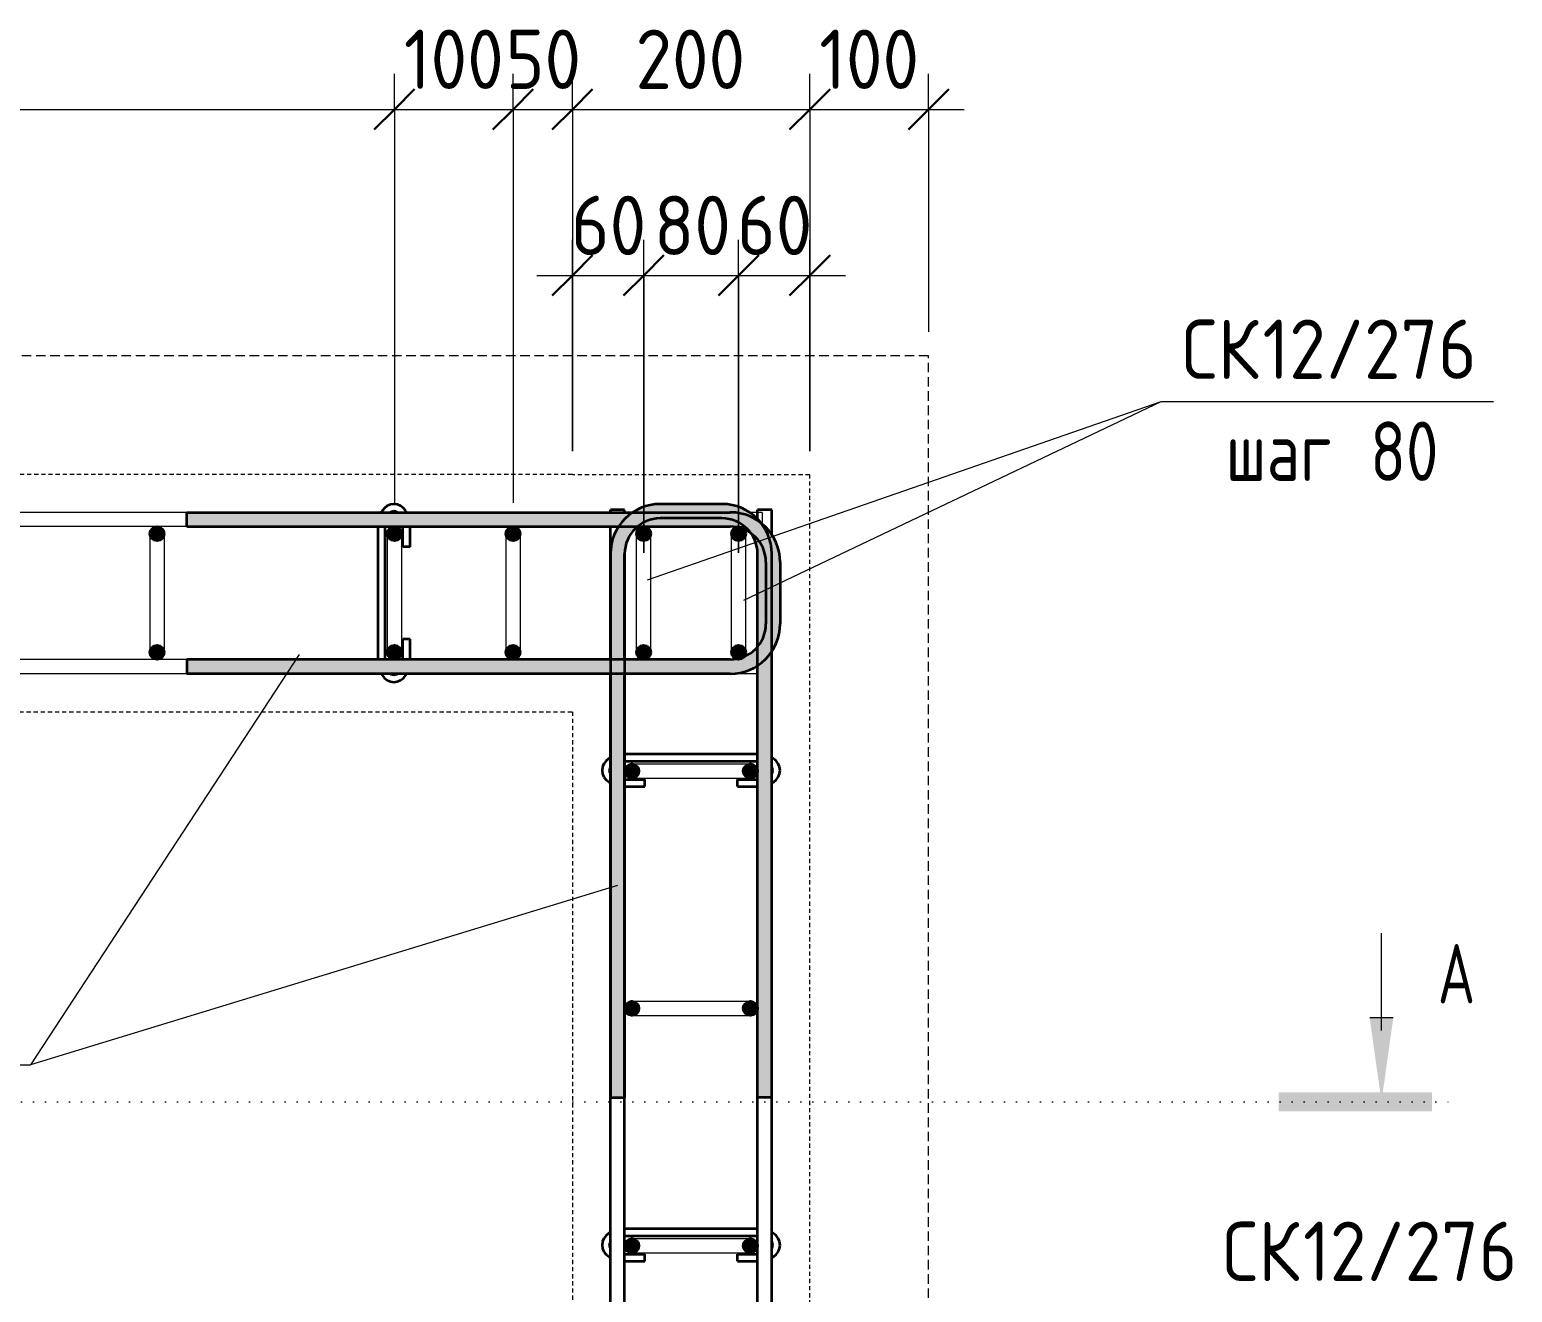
# Model space of a CAD drawing. Header units: millimetres. Extents: x 29094 to 49369, y -2577 to 78616.
# Drawn here: x 33623 to 34872, y 77336 to 78400 of the extents above; entities that cross this region are included whole.
import ezdxf

# ---------------------------------------------------------------- set-up
doc = ezdxf.new("R2010")
doc.units = ezdxf.units.MM
for name, pattern in [('01 Штриховая _4 мм_', [6, 3.5, -2.5]), ('01 Штриховая _8 мм_', [12, 8, -4]), ('04 Пунктир 10мм', [10, 0, -10])]:
    doc.linetypes.add(name, pattern=pattern)
for name, color, linetype, lineweight in [('AA_Dim', 7, 'Continuous', 9), ('AA_Dim-20', 7, 'Continuous', 9), ('AA_Razrez', 7, 'Continuous', 9), ('AA_Vinoska', 7, 'Continuous', 9), ('KR_Armatura', 7, 'Continuous', 20), ('KR_Armatura_Tonkie', 7, 'Continuous', 20)]:
    doc.layers.add(name, color=color, linetype=linetype, lineweight=lineweight)
doc.layers.add('AF_Stena_Опалубка', color=7, linetype='Continuous', lineweight=20, true_color=0x0063c6)
doc.layers.add('KR_Fundament', color=7, linetype='Continuous', lineweight=20, true_color=0x804000)
doc.styles.add('ISOCPEUR_1', font='isocpeur.TTF', dxfattribs={"width": 0.7, "height": 50})
doc.styles.add('ISOCPEUR_2', font='isocpeur.TTF', dxfattribs={"width": 0.9, "height": 50})
doc.styles.add('ISOCPEUR_3', font='isocpeur.TTF', dxfattribs={"width": 0.8, "height": 50})
doc.dimstyles.new('00_Точн_3_знака__прозр_', dxfattribs={"dimscale": 304.8, "dimtxt": 50.137748, "dimasz": 0.111549, "dimexe": 0.098425, "dimexo": 0.065617, "dimgap": 0.006562, "dimtad": 1, "dimdec": 3, "dimrnd": 0.001, "dimdsep": 46, "dimtxsty": 'ISOCPEUR_2', "dimblk1": 'OBLIQUE', "dimblk2": 'OBLIQUE', "dimsah": 1, "dimcen": 0.09, "dimdle": 0.098425, "dimazin": 0, "dimtfac": 1, "dimtdec": 4, "dimtix": 1, "dimtmove": 0, "dimatfit": 3, "dimfxl": 1, "dimtvp": 1, "dimtolj": 1, "dimtzin": 0, "dimlwd": 18, "dimlwe": 18, "dimarcsym": 2})

# ---------------------------------------------------------------- blocks, each defined once
blk = doc.blocks.new('Разрез - Номер узла_ спереди-394134-План армирования стен')
at = {"layer": 'AA_Razrez'}
for points in [[(7.329, 0.404), (7.329, -0.394), (0.873, -0.394), (0.873, 0.404)], [(3.497, -3.533), (2.503, -3.533), (3, 0)]]:
    blk.add_hatch(color=256, dxfattribs=at).paths.add_polyline_path(points)
for p, q in [((3, -3), (3, -7.096)), ((2.503, -3.533), (3.497, -3.533))]:
    blk.add_line(p, q, dxfattribs=at)
blk = doc.blocks.new('DIMBLOCK10-План армирования стен')
at = {"layer": 'AA_Dim-20', "color": 30, "lineweight": 18, "true_color": 0xff8000, "transparency": 16777216}
for p, q in [((31930.1, 78332.6), (31930.1, 78362.6)), ((33930.1, 78332.6), (33930.1, 78362.6)), ((34030.1, 78332.6), (34030.1, 78362.6)), ((31930.1, 78332.6), (33930.1, 78332.6)), ((31930.1, 78332.6), (31930.1, 78001)), ((33930.1, 78332.6), (33930.1, 78001)), ((34030.1, 78332.6), (34030.1, 78001))]:
    blk.add_line(p, q, dxfattribs=at)
at = {"layer": 'AA_Dim-20', "color": 30, "lineweight": 30, "true_color": 0xff8000, "transparency": 16777216}
for p, q in [((31930.1, 78332.6), (31947.1, 78349.6)), ((33930.1, 78332.6), (33947.1, 78349.6)), ((34030.1, 78332.6), (34047.1, 78349.6)), ((31930.1, 78332.6), (31913.1, 78315.6)), ((33930.1, 78332.6), (33913.1, 78315.6)), ((34030.1, 78332.6), (34013.1, 78315.6))]:
    blk.add_line(p, q, dxfattribs=at)
at = {"layer": 'AA_Dim-20', "color": 0, "lineweight": 18, "transparency": 16777216, "insert": (32763.1, 78399.8), "char_height": 50, "width": 400.724, "attachment_point": 1, "line_spacing_factor": 1.135194, "style": 'ISOCPEUR_2'}
blk.add_mtext('10х200=2000', dxfattribs=at)
blk = doc.blocks.new('_None')
blk = doc.blocks.new('DIMBLOCK11-План армирования стен')
at = {"layer": 'AA_Dim-20', "color": 30, "lineweight": 18, "true_color": 0xff8000, "transparency": 16777216}
for p, q in [((33930.1, 78332.6), (33930.1, 78362.6)), ((34030.1, 78332.6), (34030.1, 78362.6)), ((34080.1, 78332.6), (34080.1, 78362.6)), ((33930.1, 78332.6), (34030.1, 78332.6)), ((33930.1, 78332.6), (33930.1, 78001)), ((34030.1, 78332.6), (34030.1, 78001)), ((34080.1, 78332.6), (34080.1, 78044.5))]:
    blk.add_line(p, q, dxfattribs=at)
at = {"layer": 'AA_Dim-20', "color": 30, "lineweight": 30, "true_color": 0xff8000, "transparency": 16777216}
for p, q in [((33930.1, 78332.6), (33947.1, 78349.6)), ((34030.1, 78332.6), (34047.1, 78349.6)), ((34080.1, 78332.6), (34097.1, 78349.6)), ((33930.1, 78332.6), (33913.1, 78315.6)), ((34030.1, 78332.6), (34013.1, 78315.6)), ((34080.1, 78332.6), (34063.1, 78315.6))]:
    blk.add_line(p, q, dxfattribs=at)
at = {"layer": 'AA_Dim-20', "color": 0, "lineweight": 18, "transparency": 16777216, "insert": (33938, 78399.8), "char_height": 50, "width": 101.032, "attachment_point": 1, "line_spacing_factor": 1.135194, "style": 'ISOCPEUR_2'}
blk.add_mtext('100', dxfattribs=at)
blk = doc.blocks.new('DIMBLOCK12-План армирования стен')
at = {"layer": 'AA_Dim-20', "color": 30, "lineweight": 18, "true_color": 0xff8000, "transparency": 16777216}
for p, q in [((34030.1, 78332.6), (34030.1, 78362.6)), ((34080.1, 78332.6), (34080.1, 78362.6)), ((34280.1, 78332.6), (34280.1, 78362.6)), ((34030.1, 78332.6), (34080.1, 78332.6)), ((34030.1, 78332.6), (34030.1, 78001)), ((34080.1, 78332.6), (34080.1, 78044.5)), ((34280.1, 78332.6), (34280.1, 78044.5))]:
    blk.add_line(p, q, dxfattribs=at)
at = {"layer": 'AA_Dim-20', "color": 30, "lineweight": 30, "true_color": 0xff8000, "transparency": 16777216}
for p, q in [((34030.1, 78332.6), (34047.1, 78349.6)), ((34080.1, 78332.6), (34097.1, 78349.6)), ((34280.1, 78332.6), (34297.1, 78349.6)), ((34030.1, 78332.6), (34013.1, 78315.6)), ((34080.1, 78332.6), (34063.1, 78315.6)), ((34280.1, 78332.6), (34263.1, 78315.6))]:
    blk.add_line(p, q, dxfattribs=at)
at = {"layer": 'AA_Dim-20', "color": 0, "lineweight": 18, "transparency": 16777216, "insert": (34023.8, 78399.8), "char_height": 50, "width": 74.923, "attachment_point": 1, "line_spacing_factor": 1.135194, "style": 'ISOCPEUR_2'}
blk.add_mtext('50', dxfattribs=at)
blk = doc.blocks.new('DIMBLOCK13-План армирования стен')
at = {"layer": 'AA_Dim-20', "color": 30, "lineweight": 18, "true_color": 0xff8000, "transparency": 16777216}
for p, q in [((34080.1, 78332.6), (34080.1, 78362.6)), ((34280.1, 78332.6), (34280.1, 78362.6)), ((34380.1, 78332.6), (34380.1, 78362.6)), ((34080.1, 78332.6), (34280.1, 78332.6)), ((34080.1, 78332.6), (34080.1, 78044.5)), ((34280.1, 78332.6), (34280.1, 78044.5)), ((34380.1, 78332.6), (34380.1, 78145))]:
    blk.add_line(p, q, dxfattribs=at)
at = {"layer": 'AA_Dim-20', "color": 30, "lineweight": 30, "true_color": 0xff8000, "transparency": 16777216}
for p, q in [((34080.1, 78332.6), (34097.1, 78349.6)), ((34280.1, 78332.6), (34297.1, 78349.6)), ((34380.1, 78332.6), (34397.1, 78349.6)), ((34080.1, 78332.6), (34063.1, 78315.6)), ((34280.1, 78332.6), (34263.1, 78315.6)), ((34380.1, 78332.6), (34363.1, 78315.6))]:
    blk.add_line(p, q, dxfattribs=at)
at = {"layer": 'AA_Dim-20', "color": 0, "lineweight": 18, "transparency": 16777216, "insert": (34133.2, 78399.8), "char_height": 50, "width": 112.384, "attachment_point": 1, "line_spacing_factor": 1.135194, "style": 'ISOCPEUR_2'}
blk.add_mtext('200', dxfattribs=at)
blk = doc.blocks.new('DIMBLOCK14-План армирования стен')
at = {"layer": 'AA_Dim-20', "color": 30, "lineweight": 18, "true_color": 0xff8000, "transparency": 16777216}
for p, q in [((34280.1, 78332.6), (34280.1, 78362.6)), ((34380.1, 78332.6), (34380.1, 78362.6)), ((34280.1, 78332.6), (34410.1, 78332.6)), ((34280.1, 78332.6), (34280.1, 78044.5)), ((34380.1, 78332.6), (34380.1, 78145))]:
    blk.add_line(p, q, dxfattribs=at)
at = {"layer": 'AA_Dim-20', "color": 30, "lineweight": 30, "true_color": 0xff8000, "transparency": 16777216}
for p, q in [((34280.1, 78332.6), (34297.1, 78349.6)), ((34380.1, 78332.6), (34397.1, 78349.6)), ((34280.1, 78332.6), (34263.1, 78315.6)), ((34380.1, 78332.6), (34363.1, 78315.6))]:
    blk.add_line(p, q, dxfattribs=at)
at = {"layer": 'AA_Dim-20', "color": 0, "lineweight": 18, "transparency": 16777216, "insert": (34288, 78399.8), "char_height": 50, "width": 101.032, "attachment_point": 1, "line_spacing_factor": 1.135194, "style": 'ISOCPEUR_2'}
blk.add_mtext('100', dxfattribs=at)
blk = doc.blocks.new('DIMBLOCK43-План армирования стен')
at = {"layer": 'AA_Dim-20', "color": 30, "lineweight": 18, "true_color": 0xff8000, "transparency": 16777216}
for p, q in [((34080.1, 78044.5), (34080.1, 78222.6)), ((34140.1, 77959), (34140.1, 78222.6)), ((34050.1, 78192.6), (34140.1, 78192.6)), ((34080.1, 78192.6), (34080.1, 78044.5)), ((34140.1, 78192.6), (34140.1, 77959))]:
    blk.add_line(p, q, dxfattribs=at)
at = {"layer": 'AA_Dim-20', "color": 30, "lineweight": 30, "true_color": 0xff8000, "transparency": 16777216}
for p, q in [((34080.1, 78192.6), (34097.1, 78209.6)), ((34140.1, 78192.6), (34157.1, 78209.6)), ((34080.1, 78192.6), (34063.1, 78175.6)), ((34140.1, 78192.6), (34123.1, 78175.6))]:
    blk.add_line(p, q, dxfattribs=at)
at = {"layer": 'AA_Dim-20', "color": 0, "lineweight": 18, "transparency": 16777216, "insert": (34078.8, 78259.8), "char_height": 50, "width": 74.923, "attachment_point": 1, "line_spacing_factor": 1.135194, "style": 'ISOCPEUR_2'}
blk.add_mtext('60', dxfattribs=at)
blk = doc.blocks.new('_Oblique')
at = {"color": 0, "linetype": 'ByBlock', "lineweight": -2}
blk.add_line((-0.5, -0.5), (0.5, 0.5), dxfattribs=at)
blk = doc.blocks.new('DIMBLOCK44-План армирования стен')
at = {"layer": 'AA_Dim-20', "color": 30, "lineweight": 18, "true_color": 0xff8000, "transparency": 16777216}
for p, q in [((34140.1, 77959), (34140.1, 78222.6)), ((34220.1, 77959), (34220.1, 78222.6)), ((34140.1, 78192.6), (34220.1, 78192.6)), ((34140.1, 78192.6), (34140.1, 77959)), ((34220.1, 78192.6), (34220.1, 77959))]:
    blk.add_line(p, q, dxfattribs=at)
at = {"layer": 'AA_Dim-20', "color": 30, "lineweight": 30, "true_color": 0xff8000, "transparency": 16777216}
for p, q in [((34140.1, 78192.6), (34157.1, 78209.6)), ((34220.1, 78192.6), (34237.1, 78209.6)), ((34140.1, 78192.6), (34123.1, 78175.6)), ((34220.1, 78192.6), (34203.1, 78175.6))]:
    blk.add_line(p, q, dxfattribs=at)
at = {"layer": 'AA_Dim-20', "color": 0, "lineweight": 18, "transparency": 16777216, "insert": (34148.8, 78259.8), "char_height": 50, "width": 74.923, "attachment_point": 1, "line_spacing_factor": 1.135194, "style": 'ISOCPEUR_2'}
blk.add_mtext('80', dxfattribs=at)
blk = doc.blocks.new('DIMBLOCK45-План армирования стен')
at = {"layer": 'AA_Dim-20', "color": 30, "lineweight": 18, "true_color": 0xff8000, "transparency": 16777216}
for p, q in [((34220.1, 77959), (34220.1, 78222.6)), ((34280.1, 78044.5), (34280.1, 78222.6)), ((34220.1, 78192.6), (34310.1, 78192.6)), ((34220.1, 78192.6), (34220.1, 77959)), ((34280.1, 78192.6), (34280.1, 78044.5))]:
    blk.add_line(p, q, dxfattribs=at)
at = {"layer": 'AA_Dim-20', "color": 30, "lineweight": 30, "true_color": 0xff8000, "transparency": 16777216}
for p, q in [((34220.1, 78192.6), (34237.1, 78209.6)), ((34280.1, 78192.6), (34297.1, 78209.6)), ((34220.1, 78192.6), (34203.1, 78175.6)), ((34280.1, 78192.6), (34263.1, 78175.6))]:
    blk.add_line(p, q, dxfattribs=at)
at = {"layer": 'AA_Dim-20', "color": 0, "lineweight": 18, "transparency": 16777216, "insert": (34218.8, 78259.8), "char_height": 50, "width": 74.923, "attachment_point": 1, "line_spacing_factor": 1.135194, "style": 'ISOCPEUR_2'}
blk.add_mtext('60', dxfattribs=at)
blk = doc.blocks.new('042_М_Арматуры - Диам длина поз _ Шаг-2260295-План армирования стен')
at = {"layer": 'AA_Vinoska'}
blk.add_line((-7, 0), (7, 0), dxfattribs=at)

msp = doc.modelspace()

# ---------------------------------------------------------------- hatches: boundary and pattern name
at = {"layer": 'KR_Armatura', "lineweight": 35}
h = msp.add_hatch(color=256, dxfattribs=at)
edge = h.paths.add_edge_path()
edge.add_arc((33730.0616, 77975), 6, 0, 360)
for points in [[(33727.0616, 77969.8038), (33733.0616, 77969.8038), (33736.0616, 77975), (33733.0616, 77980.1962), (33727.0616, 77980.1962), (33724.0616, 77975)], [(33933.0616, 77969.8038), (33936.0616, 77975), (33933.0616, 77980.1962), (33927.0616, 77980.1962), (33924.0616, 77975), (33927.0616, 77969.8038)], [(34027.0616, 77969.8038), (34033.0616, 77969.8038), (34036.0616, 77975), (34033.0616, 77980.1962), (34027.0616, 77980.1962), (34024.0616, 77975)], [(34142.1488, 77969.8038), (34143.0616, 77969.8038), (34146.0616, 77975), (34143.0616, 77980.1962), (34137.0616, 77980.1962), (34134.0616, 77975), (34137.0616, 77969.8038)], [(34223.0616, 77969.8038), (34226.0616, 77975), (34223.0616, 77980.1962), (34217.0616, 77980.1962), (34214.0616, 77975), (34217.0616, 77969.8038)], [(33727.0616, 77869.8038), (33733.0616, 77869.8038), (33736.0616, 77875), (33733.0616, 77880.1962), (33727.0616, 77880.1962), (33724.0616, 77875)], [(33933.0616, 77869.8038), (33936.0616, 77875), (33933.0616, 77880.1962), (33927.0616, 77880.1962), (33924.0616, 77875), (33927.0616, 77869.8038)], [(34027.0616, 77869.8038), (34033.0616, 77869.8038), (34036.0616, 77875), (34033.0616, 77880.1962), (34027.0616, 77880.1962), (34024.0616, 77875)], [(34142.1488, 77869.8038), (34143.0616, 77869.8038), (34146.0616, 77875), (34143.0616, 77880.1962), (34137.0616, 77880.1962), (34134.0616, 77875), (34137.0616, 77869.8038)], [(34223.0616, 77869.8038), (34226.0616, 77875), (34223.0616, 77880.1962), (34217.0616, 77880.1962), (34214.0616, 77875), (34217.0616, 77869.8038)], [(34130.0616, 77769), (34135.2578, 77772), (34135.2578, 77778), (34130.0616, 77781), (34124.8655, 77778), (34124.8655, 77772)], [(34230.0616, 77769), (34235.2578, 77772), (34235.2578, 77778), (34230.0616, 77781), (34224.8655, 77778), (34224.9611, 77771.9448)], [(34130.0616, 77569), (34135.2578, 77572), (34135.2578, 77578), (34130.0616, 77581), (34124.8655, 77578), (34124.8655, 77572)], [(34230.0616, 77569), (34235.2578, 77572), (34235.2578, 77578), (34230.0616, 77581), (34224.8655, 77578), (34224.8655, 77572)], [(34130.0616, 77369), (34135.2578, 77372), (34135.2578, 77378), (34130.0616, 77381), (34124.8655, 77378), (34124.8655, 77372)], [(34230.0616, 77369), (34235.2578, 77372), (34235.2578, 77378), (34230.0616, 77381), (34224.8655, 77378), (34224.9611, 77371.9448)]]:
    msp.add_hatch(color=256, dxfattribs=at).paths.add_polyline_path(points)
h = msp.add_hatch(color=256, dxfattribs=at)
edge = h.paths.add_edge_path()
edge.add_arc((33930.0616, 77975), 6, 0, 360)
h = msp.add_hatch(color=256, dxfattribs=at)
edge = h.paths.add_edge_path()
edge.add_arc((34030.0616, 77975), 6, 0, 360)
h = msp.add_hatch(color=256, dxfattribs=at)
edge = h.paths.add_edge_path()
edge.add_arc((34140.0616, 77975), 6, 0, 360)
h = msp.add_hatch(color=256, dxfattribs=at)
edge = h.paths.add_edge_path()
edge.add_arc((34220.0616, 77975), 6, 0, 360)
h = msp.add_hatch(color=256, dxfattribs=at)
edge = h.paths.add_edge_path()
edge.add_arc((33730.0616, 77875), 6, 0, 360)
h = msp.add_hatch(color=256, dxfattribs=at)
edge = h.paths.add_edge_path()
edge.add_arc((33930.0616, 77875), 6, 0, 360)
h = msp.add_hatch(color=256, dxfattribs=at)
edge = h.paths.add_edge_path()
edge.add_arc((34030.0616, 77875), 6, 0, 360)
h = msp.add_hatch(color=256, dxfattribs=at)
edge = h.paths.add_edge_path()
edge.add_arc((34140.0616, 77875), 6, 0, 360)
h = msp.add_hatch(color=256, dxfattribs=at)
edge = h.paths.add_edge_path()
edge.add_arc((34220.0616, 77875), 6, 0, 360)
h = msp.add_hatch(color=256, dxfattribs=at)
edge = h.paths.add_edge_path()
edge.add_arc((34130.0616, 77775), 6, 0, 360)
h = msp.add_hatch(color=256, dxfattribs=at)
edge = h.paths.add_edge_path()
edge.add_arc((34230.0616, 77775), 6, 0, 360)
h = msp.add_hatch(color=256, dxfattribs=at)
edge = h.paths.add_edge_path()
edge.add_arc((34130.0616, 77575), 6, 0, 360)
h = msp.add_hatch(color=256, dxfattribs=at)
edge = h.paths.add_edge_path()
edge.add_arc((34230.0616, 77575), 6, 0, 360)
h = msp.add_hatch(color=256, dxfattribs=at)
edge = h.paths.add_edge_path()
edge.add_arc((34130.0616, 77375), 6, 0, 360)
h = msp.add_hatch(color=256, dxfattribs=at)
edge = h.paths.add_edge_path()
edge.add_arc((34230.0616, 77375), 6, 0, 360)
at = {"layer": 'KR_Armatura_Tonkie'}
for points in [[(34112.0616, 77958), (34124.0616, 77958), (34125.0838, 77965.7646), (34128.0808, 77973), (34132.8484, 77979.2132), (34139.0616, 77983.9808), (34146.297, 77986.9778), (34154.0616, 77988), (34154.0616, 78000), (34143.1912, 77998.5689), (34133.0616, 77994.3731), (34124.3631, 77987.6985), (34117.6885, 77979), (34113.4927, 77968.8704)], [(34183.5549, 77988), (34206.0616, 77988), (34206.0616, 78000), (34154.0616, 78000), (34154.0616, 77988)], [(34236.0616, 77958), (34248.0616, 77958), (34246.6305, 77968.8704), (34242.4347, 77979), (34235.7601, 77987.6985), (34227.0616, 77994.3731), (34216.932, 77998.5689), (34206.0616, 78000), (34206.0616, 77988), (34213.8262, 77986.9778), (34221.0616, 77983.9808), (34227.2748, 77979.2132), (34232.0424, 77973), (34235.0394, 77965.7646)], [(33976.524, 77981), (34213.0616, 77981), (34213.0616, 77993), (33755.0616, 77993), (33755.0616, 77981), (33935.1178, 77981)], [(34255.0616, 77951), (34253.6305, 77961.8704), (34249.4347, 77972), (34242.7601, 77980.6985), (34234.0616, 77987.3731), (34223.932, 77991.5689), (34213.0616, 77993), (34213.0616, 77981), (34220.8262, 77979.9778), (34228.0616, 77976.9808), (34234.2748, 77972.2132), (34239.0424, 77966), (34242.0394, 77958.7646), (34243.0616, 77951)], [(34124.0616, 77500), (34124.0616, 77958), (34112.0616, 77958), (34112.0616, 77500)], [(34236.0616, 77500), (34248.0616, 77500), (34248.0616, 77958), (34236.0616, 77958), (34236.0616, 77522.4334)], [(34255.0616, 77899), (34255.0616, 77951), (34243.0616, 77951), (34243.0616, 77899)], [(34213.0616, 77857), (34223.932, 77858.4311), (34234.0616, 77862.6269), (34242.7601, 77869.3015), (34249.4347, 77878), (34253.6305, 77888.1296), (34255.0616, 77899), (34243.0616, 77899), (34242.0394, 77891.2354), (34239.0424, 77884), (34234.2748, 77877.7868), (34228.0616, 77873.0192), (34220.8262, 77870.0222), (34213.0616, 77869)], [(34142.1488, 77857), (34213.0616, 77857), (34213.0616, 77869), (33755.0616, 77869), (33755.0616, 77857), (34059.3364, 77857)]]:
    msp.add_hatch(color=256, dxfattribs=at).paths.add_polyline_path(points)

# ---------------------------------------------------------------- linework, layer by layer
at = {"layer": 'AA_Razrez', "color": 7, "linetype": '04 Пунктир 10мм', "true_color": 0xffffff}
msp.add_line((29111.3287, 77496.3546), (34821.7955, 77496.3546), dxfattribs=at)
at = {"layer": 'AA_Vinoska'}
for p, q in [((34143.287, 77936.0839), (34576.1064, 78086.4769)), ((34224.6164, 77919.0615), (34576.1064, 78086.4769)), ((33849.7639, 77873.1274), (33623.3201, 77527.5203)), ((34118.0616, 77678.6228), (33623.3201, 77527.5203))]:
    msp.add_line(p, q, dxfattribs=at)
at = {"layer": 'AF_Stena_Опалубка', "linetype": '01 Штриховая _4 мм_'}
for p, q in [((34080.0616, 78025), (31880.0616, 78025)), ((34080.0616, 78024.5), (34080.0616, 78025)), ((34280.0616, 78024.5), (34080.0616, 78024.5)), ((34280.0616, 76335.5), (34280.0616, 78024.5)), ((31880.0616, 77825), (34080.0616, 77825)), ((34080.0616, 77825), (34080.0616, 76535))]:
    msp.add_line(p, q, dxfattribs=at)
at = {"layer": 'KR_Armatura', "lineweight": 35}
for p, q in [((33727.0616, 77980.1962), (33724.0616, 77975)), ((33724.0616, 77975), (33727.0616, 77969.8038)), ((33733.0616, 77980.1962), (33727.0616, 77980.1962)), ((33736.0616, 77975), (33733.0616, 77980.1962)), ((33733.0616, 77969.8038), (33736.0616, 77975)), ((33927.0616, 77980.1962), (33924.0616, 77975)), ((33924.0616, 77975), (33927.0616, 77969.8038)), ((33933.0616, 77980.1962), (33927.0616, 77980.1962)), ((33936.0616, 77975), (33933.0616, 77980.1962)), ((33933.0616, 77969.8038), (33936.0616, 77975)), ((34027.0616, 77980.1962), (34024.0616, 77975)), ((34024.0616, 77975), (34027.0616, 77969.8038)), ((34033.0616, 77980.1962), (34027.0616, 77980.1962)), ((34036.0616, 77975), (34033.0616, 77980.1962)), ((34033.0616, 77969.8038), (34036.0616, 77975)), ((34137.0616, 77980.1962), (34134.0616, 77975)), ((34134.0616, 77975), (34137.0616, 77969.8038)), ((34143.0616, 77980.1962), (34137.0616, 77980.1962)), ((34146.0616, 77975), (34143.0616, 77980.1962)), ((34143.0616, 77969.8038), (34146.0616, 77975)), ((34217.0616, 77980.1962), (34214.0616, 77975)), ((34214.0616, 77975), (34217.0616, 77969.8038)), ((34223.0616, 77980.1962), (34217.0616, 77980.1962)), ((34226.0616, 77975), (34223.0616, 77980.1962)), ((34223.0616, 77969.8038), (34226.0616, 77975)), ((33727.0616, 77969.8038), (33733.0616, 77969.8038)), ((33927.0616, 77969.8038), (33933.0616, 77969.8038)), ((34027.0616, 77969.8038), (34033.0616, 77969.8038)), ((34137.0616, 77969.8038), (34142.1488, 77969.8038)), ((34142.1488, 77969.8038), (34143.0616, 77969.8038)), ((34217.0616, 77969.8038), (34223.0616, 77969.8038)), ((33727.0616, 77880.1962), (33724.0616, 77875)), ((33724.0616, 77875), (33727.0616, 77869.8038)), ((33733.0616, 77880.1962), (33727.0616, 77880.1962)), ((33736.0616, 77875), (33733.0616, 77880.1962)), ((33733.0616, 77869.8038), (33736.0616, 77875)), ((33927.0616, 77880.1962), (33924.0616, 77875)), ((33924.0616, 77875), (33927.0616, 77869.8038)), ((33933.0616, 77880.1962), (33927.0616, 77880.1962)), ((33936.0616, 77875), (33933.0616, 77880.1962)), ((33933.0616, 77869.8038), (33936.0616, 77875)), ((34027.0616, 77880.1962), (34024.0616, 77875)), ((34024.0616, 77875), (34027.0616, 77869.8038)), ((34033.0616, 77880.1962), (34027.0616, 77880.1962)), ((34036.0616, 77875), (34033.0616, 77880.1962)), ((34033.0616, 77869.8038), (34036.0616, 77875)), ((34137.0616, 77880.1962), (34134.0616, 77875)), ((34134.0616, 77875), (34137.0616, 77869.8038)), ((34143.0616, 77880.1962), (34137.0616, 77880.1962)), ((34146.0616, 77875), (34143.0616, 77880.1962)), ((34143.0616, 77869.8038), (34146.0616, 77875)), ((34217.0616, 77880.1962), (34214.0616, 77875)), ((34214.0616, 77875), (34217.0616, 77869.8038)), ((34223.0616, 77880.1962), (34217.0616, 77880.1962)), ((34226.0616, 77875), (34223.0616, 77880.1962)), ((34223.0616, 77869.8038), (34226.0616, 77875)), ((33727.0616, 77869.8038), (33733.0616, 77869.8038)), ((33927.0616, 77869.8038), (33933.0616, 77869.8038)), ((34027.0616, 77869.8038), (34033.0616, 77869.8038)), ((34137.0616, 77869.8038), (34142.1488, 77869.8038)), ((34142.1488, 77869.8038), (34143.0616, 77869.8038)), ((34217.0616, 77869.8038), (34223.0616, 77869.8038)), ((34130.0616, 77781), (34124.8655, 77778)), ((34124.8655, 77778), (34124.8655, 77772)), ((34135.2578, 77778), (34130.0616, 77781)), ((34135.2578, 77772), (34135.2578, 77778)), ((34230.0616, 77781), (34224.8655, 77778)), ((34224.8655, 77778), (34224.9611, 77771.9448)), ((34235.2578, 77778), (34230.0616, 77781)), ((34235.2578, 77772), (34235.2578, 77778)), ((34124.8655, 77772), (34130.0616, 77769)), ((34130.0616, 77769), (34135.2578, 77772)), ((34224.9611, 77771.9448), (34230.0616, 77769)), ((34230.0616, 77769), (34235.2578, 77772)), ((34130.0616, 77581), (34124.8655, 77578)), ((34124.8655, 77578), (34124.8655, 77572)), ((34135.2578, 77578), (34130.0616, 77581)), ((34135.2578, 77572), (34135.2578, 77578)), ((34230.0616, 77581), (34224.8655, 77578)), ((34224.8655, 77578), (34224.8655, 77572)), ((34235.2578, 77578), (34230.0616, 77581)), ((34235.2578, 77572), (34235.2578, 77578)), ((34124.8655, 77572), (34130.0616, 77569)), ((34130.0616, 77569), (34135.2578, 77572)), ((34224.8655, 77572), (34230.0616, 77569)), ((34230.0616, 77569), (34235.2578, 77572)), ((34130.0616, 77381), (34124.8655, 77378)), ((34124.8655, 77378), (34124.8655, 77372)), ((34135.2578, 77378), (34130.0616, 77381)), ((34135.2578, 77372), (34135.2578, 77378)), ((34230.0616, 77381), (34224.8655, 77378)), ((34224.8655, 77378), (34224.9611, 77371.9448)), ((34235.2578, 77378), (34230.0616, 77381)), ((34235.2578, 77372), (34235.2578, 77378)), ((34124.8655, 77372), (34130.0616, 77369)), ((34130.0616, 77369), (34135.2578, 77372)), ((34224.9611, 77371.9448), (34230.0616, 77369)), ((34230.0616, 77369), (34235.2578, 77372))]:
    msp.add_line(p, q, dxfattribs=at)
for centre in [(33730.0616, 77975), (33930.0616, 77975), (34030.0616, 77975), (34140.0616, 77975), (34220.0616, 77975), (33730.0616, 77875), (33930.0616, 77875), (34030.0616, 77875), (34140.0616, 77875), (34220.0616, 77875), (34130.0616, 77775), (34230.0616, 77775), (34130.0616, 77575), (34230.0616, 77575), (34130.0616, 77375), (34230.0616, 77375)]:
    msp.add_circle(centre, 6, dxfattribs=at)
at = {"layer": 'KR_Armatura_Tonkie', "lineweight": 35}
for p, q in [((33924.063, 77998.4468), (33921.6852, 77996.6525)), ((33926.7567, 77999.5997), (33924.063, 77998.4468)), ((33929.6383, 78000), (33926.7567, 77999.5997)), ((33932.5199, 77999.5997), (33929.6383, 78000)), ((33935.2136, 77998.4468), (33932.5199, 77999.5997)), ((33937.5915, 77996.6525), (33935.2136, 77998.4468)), ((34206.0616, 78000), (34154.0616, 78000)), ((33755.0616, 77993), (34213.0616, 77993)), ((33755.0616, 77981), (33755.0616, 77993)), ((33921.6852, 77996.6525), (33918.8446, 77993.0217)), ((33927.0957, 77993.2696), (33926.7402, 77993)), ((33929.6383, 77994), (33927.0957, 77993.2696)), ((33930.9096, 77993.6348), (33929.6383, 77994)), ((33932.1809, 77993.2696), (33930.9096, 77993.6348)), ((33932.5365, 77993), (33932.1809, 77993.2696)), ((33939.5878, 77994.3387), (33937.5915, 77996.6525)), ((33940.3654, 77993), (33939.5878, 77994.3387)), ((34124.0616, 77995), (34112.0616, 77995)), ((34112.0616, 77993), (34112.0616, 77995)), ((34124.0616, 77993), (34124.0616, 77995)), ((34206.0616, 77988), (34154.0616, 77988)), ((34248.0616, 77995), (34236.0616, 77995)), ((34236.0616, 77987.3055), (34236.0616, 77995)), ((34248.0616, 77973.7894), (34248.0616, 77995)), ((33755.0616, 77981), (34213.0616, 77981)), ((33916.0317, 77981), (33916.0317, 77869)), ((33922.0317, 77981), (33922.0317, 77869)), ((33937.2449, 77964), (33937.2449, 77981)), ((33943.2449, 77964), (33943.2449, 77981)), ((34112.0616, 77869), (34112.0616, 77981)), ((33943.2449, 77964), (33937.2449, 77964)), ((34112.0616, 77958), (34112.0616, 77500)), ((34124.0616, 77869), (34124.0616, 77958)), ((34124.0616, 77958), (34124.0616, 77500)), ((34236.0616, 77880.1154), (34236.0616, 77958)), ((34236.0616, 77500), (34236.0616, 77958)), ((34243.0616, 77951), (34243.0616, 77899)), ((34248.0616, 77500), (34248.0616, 77958)), ((34255.0616, 77951), (34255.0616, 77899)), ((33943.2449, 77886), (33937.2449, 77886)), ((33937.2449, 77869), (33937.2449, 77886)), ((33943.2449, 77869), (33943.2449, 77886)), ((34248.0616, 76483.7894), (34248.0616, 77876.2106)), ((34213.0616, 77869), (33755.0616, 77869)), ((33755.0616, 77869), (33755.0616, 77857)), ((34236.0616, 76495.8384), (34236.0616, 77864.1616)), ((34213.0616, 77857), (33755.0616, 77857)), ((33918.9112, 77857), (33919.6888, 77855.6613)), ((33919.6888, 77855.6613), (33921.6852, 77853.3475)), ((33921.6852, 77853.3475), (33924.063, 77851.5532)), ((33924.063, 77851.5532), (33926.7567, 77850.4003)), ((33926.7402, 77857), (33927.0957, 77856.7304)), ((33926.7567, 77850.4003), (33929.6383, 77850)), ((33927.0957, 77856.7304), (33928.367, 77856.3652)), ((33928.367, 77856.3652), (33929.6383, 77856)), ((33929.6383, 77856), (33932.1809, 77856.7304)), ((33929.6383, 77850), (33932.5199, 77850.4003)), ((33932.1809, 77856.7304), (33932.5365, 77857)), ((33932.5199, 77850.4003), (33935.2136, 77851.5532)), ((33935.2136, 77851.5532), (33937.5915, 77853.3475)), ((33937.5915, 77853.3475), (33940.4321, 77856.9783)), ((34112.0616, 76503), (34112.0616, 77857)), ((34124.0616, 76503), (34124.0616, 77857)), ((34112.0616, 77786.2703), (34110.723, 77785.4927)), ((34236.0616, 77789.1498), (34124.0616, 77789.1498)), ((34251.7141, 77783.4963), (34248.0833, 77786.3369)), ((34105.4619, 77778.4248), (34105.0616, 77775.5432)), ((34105.0616, 77775.5432), (34105.4619, 77772.6615)), ((34106.6148, 77781.1185), (34105.4619, 77778.4248)), ((34108.4091, 77783.4963), (34106.6148, 77781.1185)), ((34110.723, 77785.4927), (34108.4091, 77783.4963)), ((34111.792, 77778.0858), (34111.0616, 77775.5432)), ((34111.0616, 77775.5432), (34111.4268, 77774.2719)), ((34111.4268, 77774.2719), (34111.792, 77773.0005)), ((34112.0616, 77778.4413), (34111.792, 77778.0858)), ((34236.0616, 77783.1498), (34124.0616, 77783.1498)), ((34248.3312, 77778.0858), (34248.0616, 77778.4413)), ((34248.6964, 77776.8145), (34248.3312, 77778.0858)), ((34248.3312, 77773.0005), (34249.0616, 77775.5432)), ((34249.0616, 77775.5432), (34248.6964, 77776.8145)), ((34253.5084, 77781.1185), (34251.7141, 77783.4963)), ((34254.6613, 77778.4248), (34253.5084, 77781.1185)), ((34255.0616, 77775.5432), (34254.6613, 77778.4248)), ((34254.6613, 77772.6615), (34255.0616, 77775.5432)), ((34105.4619, 77772.6615), (34106.6148, 77769.9678)), ((34106.6148, 77769.9678), (34108.4091, 77767.59)), ((34108.4091, 77767.59), (34112.04, 77764.7494)), ((34111.792, 77773.0005), (34112.0616, 77772.645)), ((34124.0616, 77767.9366), (34141.0616, 77767.9366)), ((34124.0616, 77761.9366), (34141.0616, 77761.9366)), ((34141.0616, 77761.9366), (34141.0616, 77767.9366)), ((34219.0616, 77767.9366), (34236.0616, 77767.9366)), ((34219.0616, 77761.9366), (34219.0616, 77767.9366)), ((34219.0616, 77761.9366), (34236.0616, 77761.9366)), ((34248.0616, 77772.645), (34248.3312, 77773.0005)), ((34248.0616, 77764.8161), (34249.4003, 77765.5937)), ((34249.4003, 77765.5937), (34251.7141, 77767.59)), ((34251.7141, 77767.59), (34253.5084, 77769.9678)), ((34253.5084, 77769.9678), (34254.6613, 77772.6615)), ((34112.0616, 77500), (34124.0616, 77500)), ((34248.0616, 77500), (34236.0616, 77500)), ((34112.0616, 77386.2703), (34110.723, 77385.4927)), ((34236.0616, 77389.1498), (34124.0616, 77389.1498)), ((34251.7141, 77383.4963), (34248.0833, 77386.3369)), ((34105.4619, 77378.4248), (34105.0616, 77375.5432)), ((34105.0616, 77375.5432), (34105.4619, 77372.6615)), ((34106.6148, 77381.1185), (34105.4619, 77378.4248)), ((34108.4091, 77383.4963), (34106.6148, 77381.1185)), ((34110.723, 77385.4927), (34108.4091, 77383.4963)), ((34111.792, 77378.0858), (34111.0616, 77375.5432)), ((34111.0616, 77375.5432), (34111.4268, 77374.2719)), ((34111.4268, 77374.2719), (34111.792, 77373.0005)), ((34112.0616, 77378.4413), (34111.792, 77378.0858)), ((34236.0616, 77383.1498), (34124.0616, 77383.1498)), ((34248.3312, 77378.0858), (34248.0616, 77378.4413)), ((34248.6964, 77376.8145), (34248.3312, 77378.0858)), ((34248.3312, 77373.0005), (34249.0616, 77375.5432)), ((34249.0616, 77375.5432), (34248.6964, 77376.8145)), ((34253.5084, 77381.1185), (34251.7141, 77383.4963)), ((34254.6613, 77378.4248), (34253.5084, 77381.1185)), ((34255.0616, 77375.5432), (34254.6613, 77378.4248)), ((34254.6613, 77372.6615), (34255.0616, 77375.5432)), ((34105.4619, 77372.6615), (34106.6148, 77369.9678)), ((34106.6148, 77369.9678), (34108.4091, 77367.59)), ((34108.4091, 77367.59), (34112.04, 77364.7494)), ((34111.792, 77373.0005), (34112.0616, 77372.645)), ((34124.0616, 77367.9366), (34141.0616, 77367.9366)), ((34124.0616, 77361.9366), (34141.0616, 77361.9366)), ((34141.0616, 77361.9366), (34141.0616, 77367.9366)), ((34219.0616, 77367.9366), (34236.0616, 77367.9366)), ((34219.0616, 77361.9366), (34219.0616, 77367.9366)), ((34219.0616, 77361.9366), (34236.0616, 77361.9366)), ((34248.0616, 77372.645), (34248.3312, 77373.0005)), ((34248.0616, 77364.8161), (34249.4003, 77365.5937)), ((34249.4003, 77365.5937), (34251.7141, 77367.59)), ((34251.7141, 77367.59), (34253.5084, 77369.9678)), ((34253.5084, 77369.9678), (34254.6613, 77372.6615))]:
    msp.add_line(p, q, dxfattribs=at)
at = {"layer": 'KR_Armatura_Tonkie'}
for p, q in [((34131.2722, 77993), (31828.851, 77993)), ((34240.0616, 77993), (34228.851, 77993)), ((34240.0616, 77993), (34240.0616, 77982.7691)), ((34119.2232, 77981), (31840.9, 77981)), ((33724.0616, 77975), (33724.0616, 77939)), ((33736.0616, 77975), (33736.0616, 77939)), ((33924.0616, 77975), (33924.0616, 77939)), ((33936.0616, 77975), (33936.0616, 77939)), ((34024.0616, 77975), (34024.0616, 77939)), ((34036.0616, 77975), (34036.0616, 77939)), ((34134.0616, 77939), (34134.0616, 77975)), ((34213.0616, 77981), (34135.177, 77981)), ((34146.0616, 77939), (34146.0616, 77975)), ((34214.0616, 77939), (34214.0616, 77975)), ((34226.0616, 77939), (34226.0616, 77975)), ((33724.0616, 77939), (33724.0616, 77911)), ((33736.0616, 77939), (33736.0616, 77911)), ((33924.0616, 77939), (33924.0616, 77911)), ((33936.0616, 77939), (33936.0616, 77911)), ((34024.0616, 77939), (34024.0616, 77911)), ((34036.0616, 77939), (34036.0616, 77911)), ((34134.0616, 77911), (34134.0616, 77939)), ((34146.0616, 77911), (34146.0616, 77939)), ((34214.0616, 77911), (34214.0616, 77939)), ((34226.0616, 77911), (34226.0616, 77939)), ((33724.0616, 77911), (33724.0616, 77875)), ((33736.0616, 77911), (33736.0616, 77875)), ((33924.0616, 77911), (33924.0616, 77875)), ((33936.0616, 77911), (33936.0616, 77875)), ((34024.0616, 77911), (34024.0616, 77875)), ((34036.0616, 77911), (34036.0616, 77875)), ((34134.0616, 77875), (34134.0616, 77911)), ((34146.0616, 77875), (34146.0616, 77911)), ((34214.0616, 77875), (34214.0616, 77911)), ((34226.0616, 77875), (34226.0616, 77911)), ((34112.0616, 77869), (31848.0616, 77869)), ((34213.0616, 77869), (34124.0616, 77869)), ((34112.0616, 77857), (31848.0616, 77857)), ((34236.0616, 77857), (34124.0616, 77857)), ((34130.0616, 77781), (34166.0616, 77781)), ((34166.0616, 77781), (34194.0616, 77781)), ((34194.0616, 77781), (34230.0616, 77781)), ((34130.0616, 77769), (34166.0616, 77769)), ((34166.0616, 77769), (34194.0616, 77769)), ((34194.0616, 77769), (34230.0616, 77769)), ((34130.0616, 77581), (34166.0616, 77581)), ((34166.0616, 77581), (34194.0616, 77581)), ((34194.0616, 77581), (34230.0616, 77581)), ((34130.0616, 77569), (34166.0616, 77569)), ((34166.0616, 77569), (34194.0616, 77569)), ((34194.0616, 77569), (34230.0616, 77569)), ((34130.0616, 77381), (34166.0616, 77381)), ((34166.0616, 77381), (34194.0616, 77381)), ((34194.0616, 77381), (34230.0616, 77381)), ((34130.0616, 77369), (34166.0616, 77369)), ((34166.0616, 77369), (34194.0616, 77369)), ((34194.0616, 77369), (34230.0616, 77369))]:
    msp.add_line(p, q, dxfattribs=at)
at = {"layer": 'KR_Armatura_Tonkie', "lineweight": 35}
for centre, radius, start, end in [((34154.0616, 77958), 42, 90, 180), ((34206.0616, 77958), 42, 0, 90), ((34154.0616, 77958), 30, 90, 180), ((34206.0616, 77958), 30, 0, 90), ((34213.0616, 77951), 42, 0, 90), ((34213.0616, 77951), 30, 360, 90), ((34213.0616, 77899), 30, 270, 0), ((34213.0616, 77899), 42, 270, 0)]:
    msp.add_arc(centre, radius, start, end, dxfattribs=at)
at = {"layer": 'KR_Armatura_Tonkie'}
for centre, start, end in [((33730.0616, 77975), 0, 180), ((33930.0616, 77975), 0, 180), ((34030.0616, 77975), 0, 180), ((34140.0616, 77975), 0, 180), ((34220.0616, 77975), 114.7354286, 180), ((34220.0616, 77975), 0, 30), ((33730.0616, 77875), 180, 0), ((33930.0616, 77875), 180, 0), ((34030.0616, 77875), 180, 0), ((34140.0616, 77875), 180, 0), ((34220.0616, 77875), 180, 245.2645714), ((34220.0616, 77875), 330, 0), ((34130.0616, 77775), 90, 270), ((34230.0616, 77775), 270, 90), ((34130.0616, 77575), 90, 270), ((34230.0616, 77575), 270, 90), ((34130.0616, 77375), 90, 270), ((34230.0616, 77375), 270, 90)]:
    msp.add_arc(centre, 6, start, end, dxfattribs=at)
at = {"layer": 'KR_Fundament', "linetype": '01 Штриховая _8 мм_'}
for p, q in [((34380.0616, 78125), (29640.0616, 78125)), ((34380.0616, 76335), (34380.0616, 78125))]:
    msp.add_line(p, q, dxfattribs=at)

# ---------------------------------------------------------------- block references
at = {"layer": 'AA_Razrez', "xscale": 19.99999999999999, "yscale": 19.99999999999999, "zscale": 19.99999999999999, "rotation": 180}
msp.add_blockref('Разрез - Номер узла_ спереди-394134-План армирования стен', (34821.7955, 77496.3546), dxfattribs=at)
at = {"layer": 'AA_Vinoska', "xscale": 19.99999999999999, "yscale": 19.99999999999999, "zscale": 19.99999999999999}
for p in [(34716.1064, 78086.4769), (34716.1064, 78086.4769), (33483.3201, 77527.5203)]:
    msp.add_blockref('042_М_Арматуры - Диам длина поз _ Шаг-2260295-План армирования стен', p, dxfattribs=at)

# ---------------------------------------------------------------- texts
at = {"layer": 'AA_Razrez', "insert": (34809.254, 77629.2157), "char_height": 50, "width": 38.160325, "attachment_point": 1, "style": 'ISOCPEUR_1'}
msp.add_mtext('\\fISOCPEUR|b0|i0|c204|p34|;\\W.7;А', dxfattribs=at)
at = {"layer": 'AA_Vinoska', "char_height": 50, "attachment_point": 1}
for s, insert, width, style in [('СК', (34593.6292, 78155.4818), 82.253137, 'ISOCPEUR_2'), ('СК', (34593.6292, 78155.4818), 82.253137, 'ISOCPEUR_2'), ('12/276', (34661.4949, 78155.4818), 222.227775, 'ISOCPEUR_2'), ('12/276', (34661.4949, 78155.4818), 222.227775, 'ISOCPEUR_2'), (' 80', (34726.7676, 78069.5008), 98.7679, 'ISOCPEUR_3'), (' 80', (34726.7676, 78069.5008), 98.7679, 'ISOCPEUR_3'), ('шаг', (34630.4592, 78069.5008), 116.7257, 'ISOCPEUR_3'), ('шаг', (34630.4592, 78069.5008), 116.7257, 'ISOCPEUR_3'), ('СК', (34627.8857, 77395.2753), 82.253137, 'ISOCPEUR_2'), ('12/276', (34695.7513, 77395.2753), 222.227775, 'ISOCPEUR_2')]:
    msp.add_mtext(s, dxfattribs=dict(at, insert=insert, width=width, style=style))

# ---------------------------------------------------------------- dimensions: what is measured, and where the dimension line sits
at = {"layer": 'AA_Dim', "color": 30, "lineweight": 18, "true_color": 0xff8000}
for base, p1, p2, text, override, picture, middle in [((33930.0616, 78332.625), (31930.0616, 77981), (33930.0616, 77981), '10х200=2000', {"dimpost": '<>', "dimblk1": 'None', "dimblk2": 'None', "dimsah": 1, "dimfxl": 2000}, 'DIMBLOCK10-План армирования стен', (32930.0616, 78359.625)), ((34030.0616, 78332.625), (33930.0616, 77981), (34030.0616, 77981), '100', {"dimpost": '<>', "dimblk1": 'None', "dimblk2": 'None', "dimsah": 1, "dimfxl": 100}, 'DIMBLOCK11-План армирования стен', (33980.0616, 78359.625)), ((34080.0616, 78332.625), (34030.0616, 77981), (34080.0616, 78024.5), '50', {"dimpost": '<>', "dimblk1": 'None', "dimblk2": 'None', "dimsah": 1, "dimfxl": 66.274052}, 'DIMBLOCK12-План армирования стен', (34055.0616, 78359.625)), ((34280.0616, 78332.625), (34080.0616, 78024.5), (34280.0616, 78024.5), '200', {"dimpost": '<>', "dimblk1": 'None', "dimblk2": 'None', "dimsah": 1, "dimfxl": 200}, 'DIMBLOCK13-План армирования стен', (34180.0616, 78359.625)), ((34380.0616, 78332.625), (34280.0616, 78024.5), (34380.0616, 78125), '100', {"dimpost": '<>', "dimblk1": 'None', "dimblk2": 'None', "dimsah": 1, "dimfxl": 141.77535}, 'DIMBLOCK14-План армирования стен', (34330.0616, 78359.625))]:
    dim = msp.add_linear_dim(base=base, p1=p1, p2=p2, text=text, dimstyle='00_Точн_3_знака__прозр_', override=override, dxfattribs=at)
    dim.commit()
    dim.dimension.update_dxf_attribs({"geometry": picture, "text_midpoint": middle})
for base, p1, p2, override, picture, middle in [((34140.0616, 78192.625), (34080.0616, 78024.5), (34140.0616, 77939), {"dimpost": '<>', "dimfxl": 104.452142}, 'DIMBLOCK43-План армирования стен', (34110.0616, 78219.625)), ((34220.0616, 78192.625), (34140.0616, 77939), (34220.0616, 77939), {"dimpost": '<>', "dimfxl": 80}, 'DIMBLOCK44-План армирования стен', (34180.0616, 78219.625)), ((34280.0616, 78192.625), (34220.0616, 77939), (34280.0616, 78024.5), {"dimpost": '<>', "dimfxl": 104.452142}, 'DIMBLOCK45-План армирования стен', (34250.0616, 78219.625))]:
    dim = msp.add_linear_dim(base=base, p1=p1, p2=p2, dimstyle='00_Точн_3_знака__прозр_', override=override, dxfattribs=at)
    dim.commit()
    dim.dimension.update_dxf_attribs({"geometry": picture, "text_midpoint": middle})

doc.saveas('drawing.dxf')
